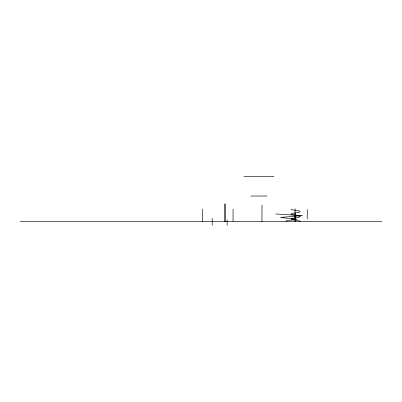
<?xml version="1.0" encoding="UTF-8"?>
<svg xmlns="http://www.w3.org/2000/svg" width="402" height="402" viewBox="0 0 402 402"><rect width="100%" height="100%" fill="white"/><g stroke="black" fill="none" stroke-linecap="round" stroke-linejoin="round"><path stroke-width="0.6" d="M290.827 209.015C291.44 210.663 302.606 210.291 299.58 212.08C296.897 212.889 284.777 213.774 294.952 215.201C305.942 216.583 297.199 217.472 292.46 218.346C286.817 219.844 299.535 220.281 300.42 221.386M243.913 176.684L274.043 176.684M250.813 196.035L267.144 196.035M20.1 221.386L381.9 221.386M275.631 213.964L302.54 215.613L280.46 217.442L297.008 219.301L286.897 220.743L285.998 221.04L286.395 221.386M307.234 209.527L307.234 219.015M295.108 213.216L295.108 221.703M295.083 208.598L295.083 218.593M261.968 204.97L261.968 221.703M233.054 209.015L233.054 221.386M227.145 219.889L227.145 225.316M225.602 203.764L225.602 221.713M224.638 203.764L224.638 221.713M212.201 218.286L212.201 225.276M202.291 209.015L202.291 221.386"/></g></svg>
